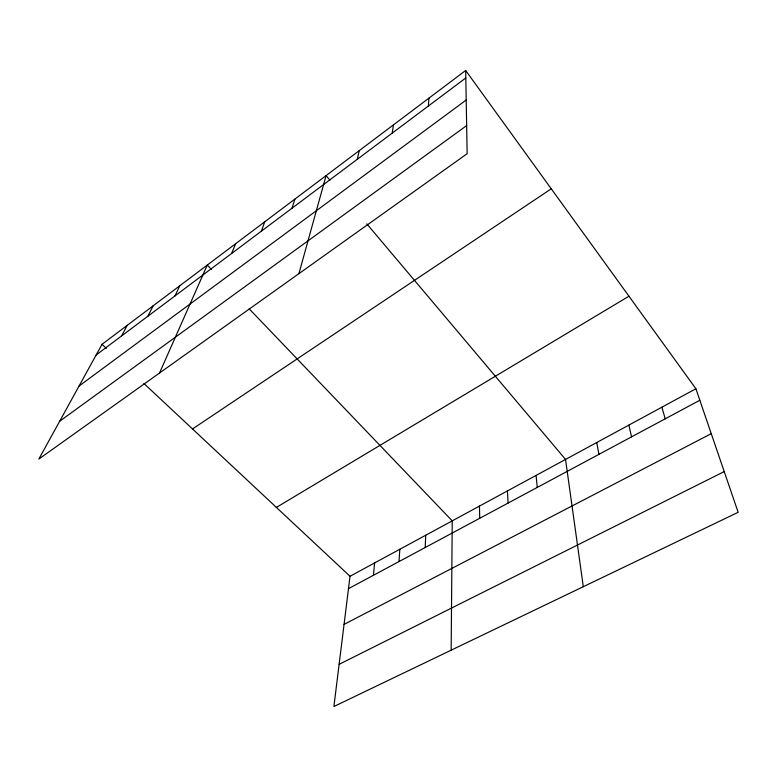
<?xml version="1.0" encoding="UTF-8"?>
<svg xmlns="http://www.w3.org/2000/svg" width="777" height="777" viewBox="0 0 777 777"><rect width="100%" height="100%" fill="white"/><g stroke="black" fill="none" stroke-linecap="round" stroke-linejoin="round"><path stroke-width="1.17" d="M451.165 650.174L452.233 520.862L249.184 308.828M425.223 547.513L425.709 535.236M398.989 561.577L399.844 549.261M428.36 106.031L428.953 98.135M373.426 575.291L374.621 562.927M143.92 383.498L350.019 576.272L333.896 706.516L738.15 512.305L695.901 388.762L465.676 70.484L102.03 344.318L38.85 459.052L467.152 153.71L465.676 70.484M392.22 133.11L393.483 124.844M357.323 159.266L359.217 150.651M298.912 273.65L326.087 175.592L329.924 180.138M291.967 208.246L294.969 199.029M261.325 231.206L264.821 221.727M231.643 253.457L235.606 243.725M159.508 373.028L207.274 265.064L211.363 269.337M174.98 295.92L179.788 285.761M147.912 316.2L153.098 305.856M121.649 335.878L127.195 325.359M96.154 354.992L465.812 77.962M79.05 386.043L466.2 100.029M59.664 421.26L466.656 125.592M192.521 428.953L551.262 188.801M276.398 507.41L628.962 296.212M350.019 576.272L695.901 388.762M348.484 588.665L699.834 400.242M344.065 624.397L711.256 433.663M339.122 664.335L724.222 471.581M102.03 344.318L106.371 348.378M366.822 223.873L565.539 459.43L583.294 586.703M661.887 407.197L665.199 418.813M628.846 425.106L631.575 436.849M596.746 442.511L598.931 454.351M536.072 475.407L537.266 487.422M507.391 490.957L508.129 503.049M479.448 506.099L479.759 518.269"/></g></svg>
